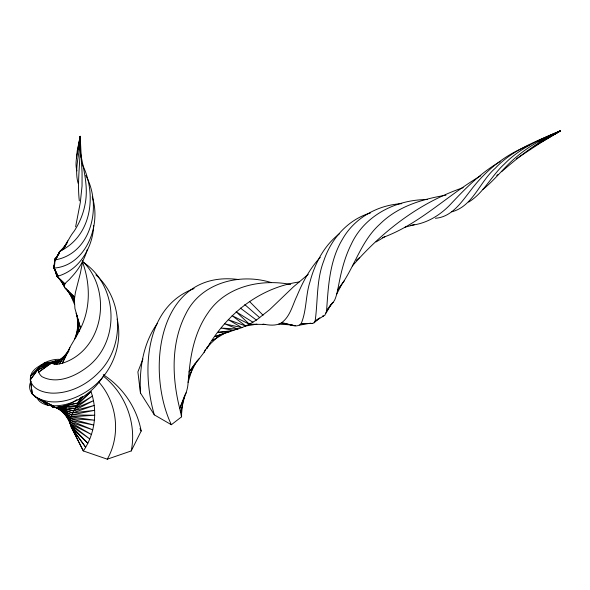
<?xml version="1.0" encoding="UTF-8"?>
<svg xmlns="http://www.w3.org/2000/svg" width="590" height="590" viewBox="0 0 590 590"><rect width="100%" height="100%" fill="white"/><g stroke="black" fill="none" stroke-linecap="round" stroke-linejoin="round"><path stroke-width="0.89" d="M93.685 225.41C92.991 246.952 79.65 269.947 58.1 276.098L53.631 267.661L54.7 263.656M58.484 360.697L53.911 361.331L52.65 361.935L52.267 363.278C55.254 365.158 59.111 363.905 62.311 363.263L70.748 345.88L77.482 334.405L77.733 320.886M79.945 142.242L80.174 136.356L77.718 149.89M76.449 157.921L77.224 150.885L80.174 136.356C81.169 157.884 76.825 179.39 79.326 200.88M103.25 374.716C122.927 387.21 136.946 408.103 141.172 431.025L131.246 450.937L107.284 459.19L83.323 450.937L72.245 429.041C65.52 418.118 76.796 407.69 80.417 397.889M104.319 374.584C93.132 393.626 71.058 408.509 48.321 405.367L35.216 396.797L32.148 393.891C32.037 386.944 28.217 379.333 31.904 372.755C34.633 368.551 38.977 365.889 43.513 364.008M79.857 140.944L80.174 136.356L79.429 140.981M79.857 140.567L80.174 136.356L82.069 172.737L82.047 186.049L80.314 202.473L75.616 226.811M55.165 258.826L53.631 267.661L54.295 268.067L54.723 259.239L55.165 258.826L54.295 268.067C86.214 265.441 101.569 224.598 92.239 197.008M77.991 328.991L78.168 327.185M142.95 358.956L137.89 371.906L140.457 392.977L154.315 414.858L171.351 424.726L181.587 416.813L179.721 408.56C182.937 399.991 187.827 391.745 188.099 382.364C188.8 374.783 189.456 367.187 190.607 359.649C193.159 343.181 198.269 326.801 207.901 313.039C225.66 286.283 260.677 278.65 290.656 284.446M79.746 140.892L80.174 136.356C80.719 152.087 73.691 167.796 78.153 183.365M79.702 140.59L80.174 136.356C79.857 147.928 73.875 159.307 76.877 170.886M79.112 143.613L79.296 141.88M181.381 415.227L182.819 401.997M79.606 140.685L80.174 136.356L79.628 140.818M131.246 450.937C136.799 423.406 125.486 393.655 103.516 376.295M82.755 260.647L80.417 273.008L75.417 292.47L74.362 299.491L74.93 308.474L80.579 328.401L77.482 334.405M181.587 407.211L180.717 412.469L184.795 395.588M75.94 337.089L78.138 324.471M59.339 253.494L54.723 259.239L54.936 259.593L55.77 259.792L59.546 251.591L62.002 250.153C66.803 244.326 69.251 237.151 74.097 231.243C79.355 223.241 83.161 214.258 84.96 204.833C88.662 187.532 83.809 170.237 80.564 153.311M263.022 324.102C269.055 325.208 275.788 326.123 281.364 322.914C287.536 322.605 295.929 329.227 301.143 323.689L312.648 323.401L314.094 322.774L315.104 321.255L324.979 315.104C326.646 309.308 331.27 305.303 334.56 300.31C336.765 295.568 337.539 290.339 338.623 285.258C341.286 271.223 344.752 257.181 351.22 244.363C364.502 215.306 396.251 199.486 427.285 199.56M53.631 267.661L54.597 264.305M188.099 382.364L192.266 368.625M87.394 249.223C84.363 260.02 78.492 269.925 70.689 277.964C68.905 280.906 62.459 283.547 64.686 287.596L74.591 297.205L64.686 287.596M74.451 339.575L77.556 330.37M60.659 359.509C52.186 358.005 30.031 365.66 41.809 376.59C56.404 384.437 74.215 376.855 86.398 367.725C120.692 342.702 118.516 286.209 83.802 262.624M82.335 260.987C112.815 290.199 104.231 349.914 62.311 363.263L69.886 347.665M190.437 372.548L188.557 377.482L195.887 362.607M184.692 395.514L179.721 408.56C171.941 377.482 170.805 342.842 185.894 313.725C201.079 282.61 240.049 272.742 271.326 282.603M207.356 346.964L204.111 352.304L189.073 372.01L195.261 363.241M204.111 352.304L205.217 349.885M80.284 397.999L79.215 400.308L82.054 396.716M107.284 459.19C121.053 434.978 117.292 402.786 98.825 382.047M341.632 284.328L337.679 289.919C354.133 269.505 359.87 242.033 379.901 224.148C397.483 206.596 422.049 199.132 445.959 195.209M67.739 240.868L63.676 249.223L62.002 250.153L67.149 242.254L63.676 249.223C92.188 232.652 96.177 193.727 83.02 165.908M59.546 251.591L55.77 259.792C92.276 252.874 102.107 204.597 85.757 175.488M31.13 381.236C27.745 386.45 30.164 394.017 35.828 396.502M336.743 294.026L342.126 283.628L344.25 280.906M325.938 313.305L330.968 304.58M185.009 394.695L186.145 392.778M59.745 251.827L54.936 259.593L57.459 256.163M157.272 323.556C143.031 343.535 139.188 368.957 140.457 392.977M69.259 349.324L59.266 363.956L65.151 355.984M210.416 343.358L206.721 348.624C226.413 314.411 259.401 287.736 299.167 281.961M328.04 308.592L326.587 310.65C328.335 286.29 329.486 260.721 342.48 239.216C354.398 217.998 377.74 204.9 401.79 203.668M329.006 307.22L330.946 304.477M95.875 274.881C123.642 299.624 125.087 346.691 98.405 372.784C86.369 385.049 69.686 393.456 52.267 393.147C43.594 392.785 32.339 389.518 30.311 379.82L39.316 367.297L55.866 360.881L53.483 362.098M30.311 379.82L41.285 364.93L54.184 361.759M67.29 353.086L68.89 350.91L56.67 364.237L59.221 361.751M82.541 396.723L77.777 403.191C69.251 403.368 59.627 410.397 51.308 406.245L51.072 405.47M66.877 243.537L60.718 250.816L61.965 249.607M352.333 265.987C382.364 231.391 419.424 202.518 463.209 187.65M320.281 257.38C309.89 268.398 302.781 282.005 296.991 295.878C292.5 305.082 290.206 316.653 281.364 322.914L295.361 325.754M196.293 361.781L198.941 358.904M30.732 378.913L30.481 376.273L41.285 364.93L48.395 363.514M63.211 248.39L64.458 247.181M30.481 376.273L38.372 368.595M61.139 359.893L64.332 356.788M70.999 424.461L71.324 427.175L85.668 447.235L72.245 429.041L83.323 450.937C95.101 433.834 97.829 411.186 91.015 391.627L76.361 405.891L56.087 407.52L59.701 406.798M209.391 344.744L218.949 335.776M59.885 251.274L64.384 247.129M91.015 391.627L77.777 403.191L61.508 406.436M314.094 322.774L319.839 317.774M356.39 260.256L359.635 257.528M66.663 354.199L54.59 364.17L58.911 361.11M501.522 171.749C519.635 156.04 538.641 141.01 560.5 130.81L535.123 145.819M214.332 339.029L212.157 340.71L225.365 332.863L241.937 327.62L249.393 324.198L256.399 320.075L269.593 309.698L293.348 286.924L308.231 274.32M53.631 267.137L58.1 276.098L57.112 276.216L53.631 267.137L54.332 266.577M331.425 303.791L333.151 302.412M318.43 318.681L315.104 321.255C318.01 301.151 316.24 280.095 323.822 260.736C331.056 238.839 347.96 219.539 370.491 212.938M482.871 189.419C495.512 179.419 505.018 166.063 517.6 155.959C530.314 145.14 545.271 137.441 560.5 130.81L548.626 137.566M339.56 233.655C324.198 245.381 314.898 263.346 310.016 281.732C305.495 295.354 306.748 310.488 301.143 323.689L312.648 323.401M496.743 175.51L498.108 174.47M52.65 361.935L38.527 372.246L53.911 361.331L38.394 369.783L46.337 365.734M516.479 158.732L540.012 143.156L560.5 130.81C540.351 139.063 519.82 148.112 504.413 164.005C491.463 175.709 483.807 192.834 468.674 202.082M76.973 399.6C71.552 403.376 65.416 406.311 58.845 407.321M63.698 357.245L53.107 363.824L57.193 361.744M480.806 175.761C447.286 195.297 419.446 224.325 382.394 237.681M500.15 161.623C481.639 172.14 466.52 187.325 452.043 202.687C441.298 214.598 427.013 223.721 410.765 225.306M539.208 142.463L560.5 130.81C537.608 140.929 512.85 149.322 495.357 168.172C479.759 181.44 473.15 206.19 451.822 211.81M376.081 241.937L384.953 236.649M538.936 142.02L560.5 130.81L552.211 135.398M552.196 135.095L560.5 130.81L549.769 135.995M47.923 364.93L51.898 362.902M521.575 148.591C501.094 157.899 483.689 172.951 470.282 190.894C461.24 202.518 451.586 217.046 435.435 218.27M554.925 133.731L560.5 130.81L552.063 134.948M522.342 148.238L525.402 146.814M526.169 146.453L529.208 145.111M224.502 333.173L215.048 336.558L229.724 331.698L218.094 332.332L233.942 330.452L221.302 328.092L238.013 329.102L224.709 323.873L241.937 327.62L228.308 319.721L245.728 325.99L256.893 324.161M39.316 367.297L50.644 363.396M52.267 363.278L58.255 361.22M194.103 288.576C144.454 307.014 141.681 371.412 154.315 414.858M405.109 227.165L414.261 224.731M55.903 361.331L57.628 360.91M299.639 325.134L310.679 323.165M57.643 275.943L56.692 276.179L64.944 283.93L56.861 276.061L64.281 284.948L60.195 279.409M53.874 361.744L44.294 362.835L46.942 362.658M48.712 362.548L52.245 362.312M57.466 407.122L61.965 406.827M64.664 406.65L76.361 405.891L92.365 396.074L75.011 408.398L53.867 407.358M322.376 316.085L323.608 316.041M245.728 325.99L232.121 315.687L249.393 324.198L264.814 324.441M278.753 324.146L292.456 324.987M54.988 407.085L52.252 406.908L73.757 410.728L94.201 405.47L72.636 412.889L51.308 406.245M59.538 407.38L66.817 407.86M68.639 407.978L75.011 408.398L93.441 400.706L73.757 410.728L60.291 408.037M238.736 279.549C158.216 268.929 145.369 369.812 171.351 424.726M56.699 407.321L58.491 407.683M60.851 410.146L70.062 420.323L93.766 425.058L70.372 418.598L57.702 408.037M39.316 399.157L53.13 405.913L35.216 396.797C55.475 408.7 81.398 398.066 97.173 383.257C114.135 367.113 122.484 342.089 117.196 319.116M56.249 407.248L72.636 412.889L94.636 410.33L71.685 414.91L55.195 407.358M64.421 413.671L69.996 422.012L92.763 429.852L70.062 420.323M61.22 409.578L71.685 414.91L94.71 415.249L70.918 416.805L56.205 407.579M66.722 416.282L70.188 423.694L91.413 434.505L69.996 422.012M252.948 322.229L236.14 311.793L249.393 324.198M65.114 412.683L70.918 416.805L94.422 420.176L70.372 418.598L66.456 414.792M38.763 398.589L42.443 401.2M43.911 402.24L48.321 405.367C43.852 404.379 38.94 402.358 37.067 397.837M69.126 420.161L70.63 425.405L89.761 438.982L70.188 423.694M240.359 308.091L256.399 320.075M244.776 304.595L259.77 317.745M71.324 427.175L87.829 443.238L70.63 425.405M249.371 301.335L263.081 315.23M65.66 288.517L74.362 299.491L70.18 293.82M67.57 290.273L68.617 291.689M59.597 278.996L64.008 285.862L62.481 282.802M67.496 290.324L74.281 301.733L71.943 297.043M139.978 428.635L141.172 431.025M61.397 280.899L64.133 286.725M70.203 294.078L74.347 303.968M82.239 163.71L82.748 165.148M77.482 317.332L76.103 313.157M82.276 261.385C90.277 282.853 90.912 307.589 80.579 328.401L76.892 315.62L79.045 331.506L78.367 324.404M55.593 270.957L57.112 276.216L56.692 276.179L54.973 269.195M80.483 155.568L80.705 156.977M181.373 415.058L181.587 416.813L181.558 408.73M78.035 320.849L78.205 322.627M31.233 384.201L31.565 387.726M31.735 389.489L32.148 393.891M79.967 148.105L80.115 149.89"/></g></svg>
